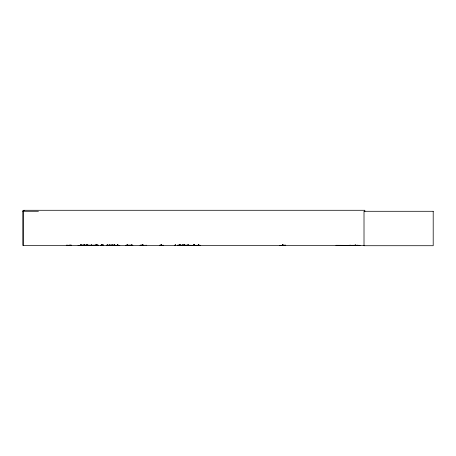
<?xml version="1.0" encoding="UTF-8"?>
<svg xmlns="http://www.w3.org/2000/svg" width="456" height="456" viewBox="0 0 456 456"><rect width="100%" height="100%" fill="white"/><g stroke="black" fill="none" stroke-linecap="round" stroke-linejoin="round"><path stroke-width="0.68" d="M350.065 245.419L350.065 245.02M359.938 245.425L359.009 245.277M279.904 245.419L285.599 245.419M285.04 245.419L285.068 245.151M140.237 245.168L143.891 245.146L143.891 245.431M143.868 245.168L140.06 245.431M115.636 245.168L115.664 245.431M180.565 245.168L180.593 245.431M182.503 245.168L182.537 245.431M193.07 245.168L193.099 245.431M195.162 245.385L195.202 245.431M95.982 245.168L95.959 245.431M97.099 245.396L97.094 244.929M97.316 245.168L97.35 245.431M101.939 245.168L101.973 245.431M103.273 245.168L103.307 245.431M103.267 245.385L101.072 245.396M90.584 245.385L91.69 245.146M91.656 245.385L78.101 245.431M126.454 245.168L126.489 245.431M175.606 245.168L174.568 245.431M175.571 245.396L174.289 245.431M24.225 210.643L22.8 210.643L22.8 245.431L364.105 245.431M22.8 211.288L38.441 211.288M92.226 245.208L98.656 245.208M103.307 245.146L101.004 245.431M106.96 245.431L106.96 245.146L119.614 245.431M126.01 245.208L132.628 245.146L132.616 245.431M163.493 245.396L159.817 245.14L159.817 245.431M199.984 245.396L197.819 245.146L197.819 245.431M80.951 245.288L87.409 245.288M92.215 245.288L98.667 245.294M112.541 245.294L118.993 245.288M125.998 245.294L132.451 245.288M185.153 245.288L191.611 245.294M336.083 245.305L359.966 245.419L336.078 245.408L358.376 245.277M92.22 245.408L98.661 245.408M107.029 245.396L119.837 245.431M126.004 245.408L132.895 245.431M196.188 245.431L177.316 245.431M197.881 245.396L200.184 245.431M87.119 245.146L87.107 245.431M108.311 245.146L108.3 245.431M199.933 245.146L199.922 245.431M184.794 245.168L184.765 245.431M163.453 245.14L163.442 245.431M159.868 245.396L163.647 245.431M114.616 245.168L114.593 245.431M196.063 245.385L177.538 245.146L177.618 245.431M364.817 211.687L364.817 210.284L23.604 210.284L23.604 245.431M357.806 245.146L357.806 245.431M355.372 244.929L355.372 245.431M355.344 244.929L355.315 245.431M355.11 244.929L355.138 245.431M285.599 245.431L285.57 245.146L279.904 245.431M283.096 244.929L283.068 245.431M283.039 244.929L283.034 245.431M282.908 244.929L282.902 245.431M282.84 244.929L282.851 245.431M282.686 244.929L282.686 245.431M282.64 244.929L282.646 245.431M282.589 244.929L282.589 245.431M282.401 244.929L282.464 245.431M282.395 244.929L282.367 245.431M198.907 244.929L198.907 245.431M198.856 244.929L198.816 245.431M198.782 244.929L198.725 245.431M198.502 244.929L198.428 245.431M198.36 244.929L198.383 245.431M198.309 245.071L198.309 245.431M196.04 245.14L196.04 245.431M194.638 244.929L194.638 245.431M194.592 244.929L194.53 245.431L194.518 244.929M194.307 244.929L194.296 245.431M194.193 244.929L194.165 245.431M194.113 244.929L194.113 245.431M193.703 244.929L193.737 245.431M193.635 244.929L193.6 245.431M193.475 244.929L193.447 245.431M188.282 244.929L188.282 245.431M188.237 244.929L188.208 245.431M188.134 244.929L188.071 245.431M188.054 244.929L188.054 245.431M187.935 245.431L187.918 244.929L187.815 245.431M187.758 244.929L187.712 245.431M186.709 245.146L186.709 245.431M185.575 245.146L185.575 245.431M184.572 245.071L184.572 245.431M184.515 244.929L184.463 245.431M184.423 244.929L184.361 245.431M184.349 244.929L184.349 245.431M184.23 244.929L184.213 245.431L184.11 244.929M184.076 244.929L184.047 245.431M183.255 244.929L183.244 245.431M183.192 245.431L183.147 244.929L183.073 245.431M182.936 244.929L182.953 245.431M182.879 244.929L182.879 245.431M182.782 244.929L182.833 245.431M182.725 245.071L182.725 245.431M181.722 245.146L181.722 245.431M180.348 244.929L180.359 245.431M180.2 245.071L180.2 245.431M180.091 244.929L180.12 245.431M180.074 244.929L180.023 245.431M179.92 244.929L179.898 245.431M179.727 245.431L179.727 244.929L179.618 245.431M179.533 244.929L179.578 245.431M179.436 244.929L179.482 245.431M179.362 244.929L179.379 245.431M179.242 244.929L179.242 245.431M179.225 244.929L179.168 245.431M175.634 244.929L175.64 245.431M175.588 244.929L175.583 245.431M175.184 244.929L175.178 245.431M175.138 244.929L175.121 245.431M161.886 244.997L161.886 245.431M161.527 244.929L161.47 245.431L161.378 244.929M161.321 244.929L161.287 245.431M161.196 244.929L161.219 245.431M161.156 245.071L161.156 245.431M160.882 244.997L160.882 245.431M160.518 244.997L160.518 245.431M146.04 244.997L146.04 245.431M142.511 244.929L142.551 245.431M142.386 244.929L142.42 245.431M142.306 244.929L142.329 245.431M142.238 244.929L142.255 245.431M142.141 244.929L142.181 245.431M142.072 244.929L142.055 245.431M140.266 245.146L140.266 245.431M132.097 245.431L132.063 244.929L132.006 245.431M131.653 244.929L131.647 245.431M131.55 244.929L131.545 245.431L131.539 245.071M127.452 244.929L127.452 245.431M127.161 244.929L127.104 245.431M127.064 244.929L127.007 245.431M117.961 244.929L118.007 245.431M117.893 244.929L117.944 245.431M117.779 244.929L117.853 245.431M117.688 245.431L117.688 244.929L117.614 245.431M117.505 244.929L117.568 245.431M117.454 245.071L117.454 245.431M114.496 245.431L114.45 244.929L114.382 245.431M114.285 244.929L114.268 245.431M114.16 244.929L114.177 245.431M114.103 244.929L114.103 245.431M113.989 244.929L114.011 245.431M113.943 244.929L113.943 245.431M112.461 244.929L112.467 245.431M112.267 244.929L112.336 245.431M112.216 244.929L112.187 245.431M112.119 245.431L112.068 244.929L112.039 245.431M111.509 244.929L111.395 245.431M111.042 245.431L111.042 244.929L110.933 245.431M110.409 245.431L110.261 245.146L110.249 245.431M109.999 244.929L110.016 245.431M109.805 244.929L109.862 245.431M109.731 244.929L109.782 245.431M109.588 244.929L109.582 245.431M107.65 245.431L107.605 244.929L107.553 245.431M107.496 244.929L107.456 245.431M107.143 244.929L107.149 245.431M107.103 244.929L107.052 245.431M103.164 244.929L103.221 245.431M103.119 244.929L103.119 245.431M102.782 244.929L102.777 245.431L102.668 244.929M102.617 244.929L102.617 245.431M102.338 245.146L102.338 245.431M101.836 244.997L101.825 245.431M101.694 244.929L101.694 245.431M101.528 244.929L101.597 245.431M101.466 244.997L101.466 245.431M101.26 244.929L101.278 245.431M101.186 244.929L101.192 245.431L101.095 245.071M97.259 245.071L97.259 245.431M97.168 244.929L97.213 245.431M96.826 244.929L96.814 245.431M96.757 244.929L96.757 245.431M96.661 244.929L96.661 245.431M96.239 244.929L96.239 245.431M96.136 245.431L96.148 244.929L96.016 245.431M95.726 244.929L95.737 245.431M95.692 244.929L95.68 245.431M91.747 245.071L91.747 245.431M91.702 245.431L91.645 244.929L91.599 245.431M91.149 244.929L91.149 245.431M90.63 245.146L90.63 245.431M90.391 245.431L90.311 245.146L78.175 245.431M87.894 244.929L87.911 245.431M87.837 244.929L87.757 245.431M87.683 244.929L87.723 245.431M87.598 244.929L87.586 245.431M86.537 244.929L86.537 245.431M86.486 244.929L86.492 245.431M86.138 244.929L86.144 245.431M86.081 244.929L86.087 245.431M85.99 245.071L86.03 245.431M84.622 244.997L84.622 245.431M84.428 245.071L84.428 245.431M84.337 244.929L84.331 245.431M84.32 244.929L84.32 245.431M84.16 244.929L84.149 245.431M84.046 244.929L84.052 245.431M83.961 244.929L83.961 245.431M83.87 244.929L83.87 245.431L83.813 244.929M82.097 245.071L82.057 245.431M82.046 244.929L82 245.431M81.949 244.929L81.943 245.431M81.596 244.929L81.664 245.431M81.538 244.929L81.55 245.431M80.929 244.929L80.98 245.431M80.832 244.929L80.906 245.431M80.718 244.929L80.729 245.431L80.678 244.929M80.558 244.929L80.592 245.431M71.518 245.431L71.518 245.146L68.788 245.146L68.788 245.431M70.446 245.146L70.446 245.431M69.882 245.146L69.882 245.431M67.408 244.997L67.408 245.431M66.405 244.997L66.405 245.431M111.783 245.151L111.794 245.146M433.2 211.288L364.013 211.288L364.013 245.716L433.2 245.716L433.2 211.288M193.891 245.431L193.885 244.929L193.863 245.431M179.06 245.431L179.071 244.929L179.02 245.431M161.692 245.431L161.692 244.929L161.652 245.431M127.566 245.431L127.555 244.929L127.52 245.431M91.303 245.431L91.297 244.929L91.246 245.431M70.173 245.431L70.173 245.146L70.15 245.431"/></g></svg>
